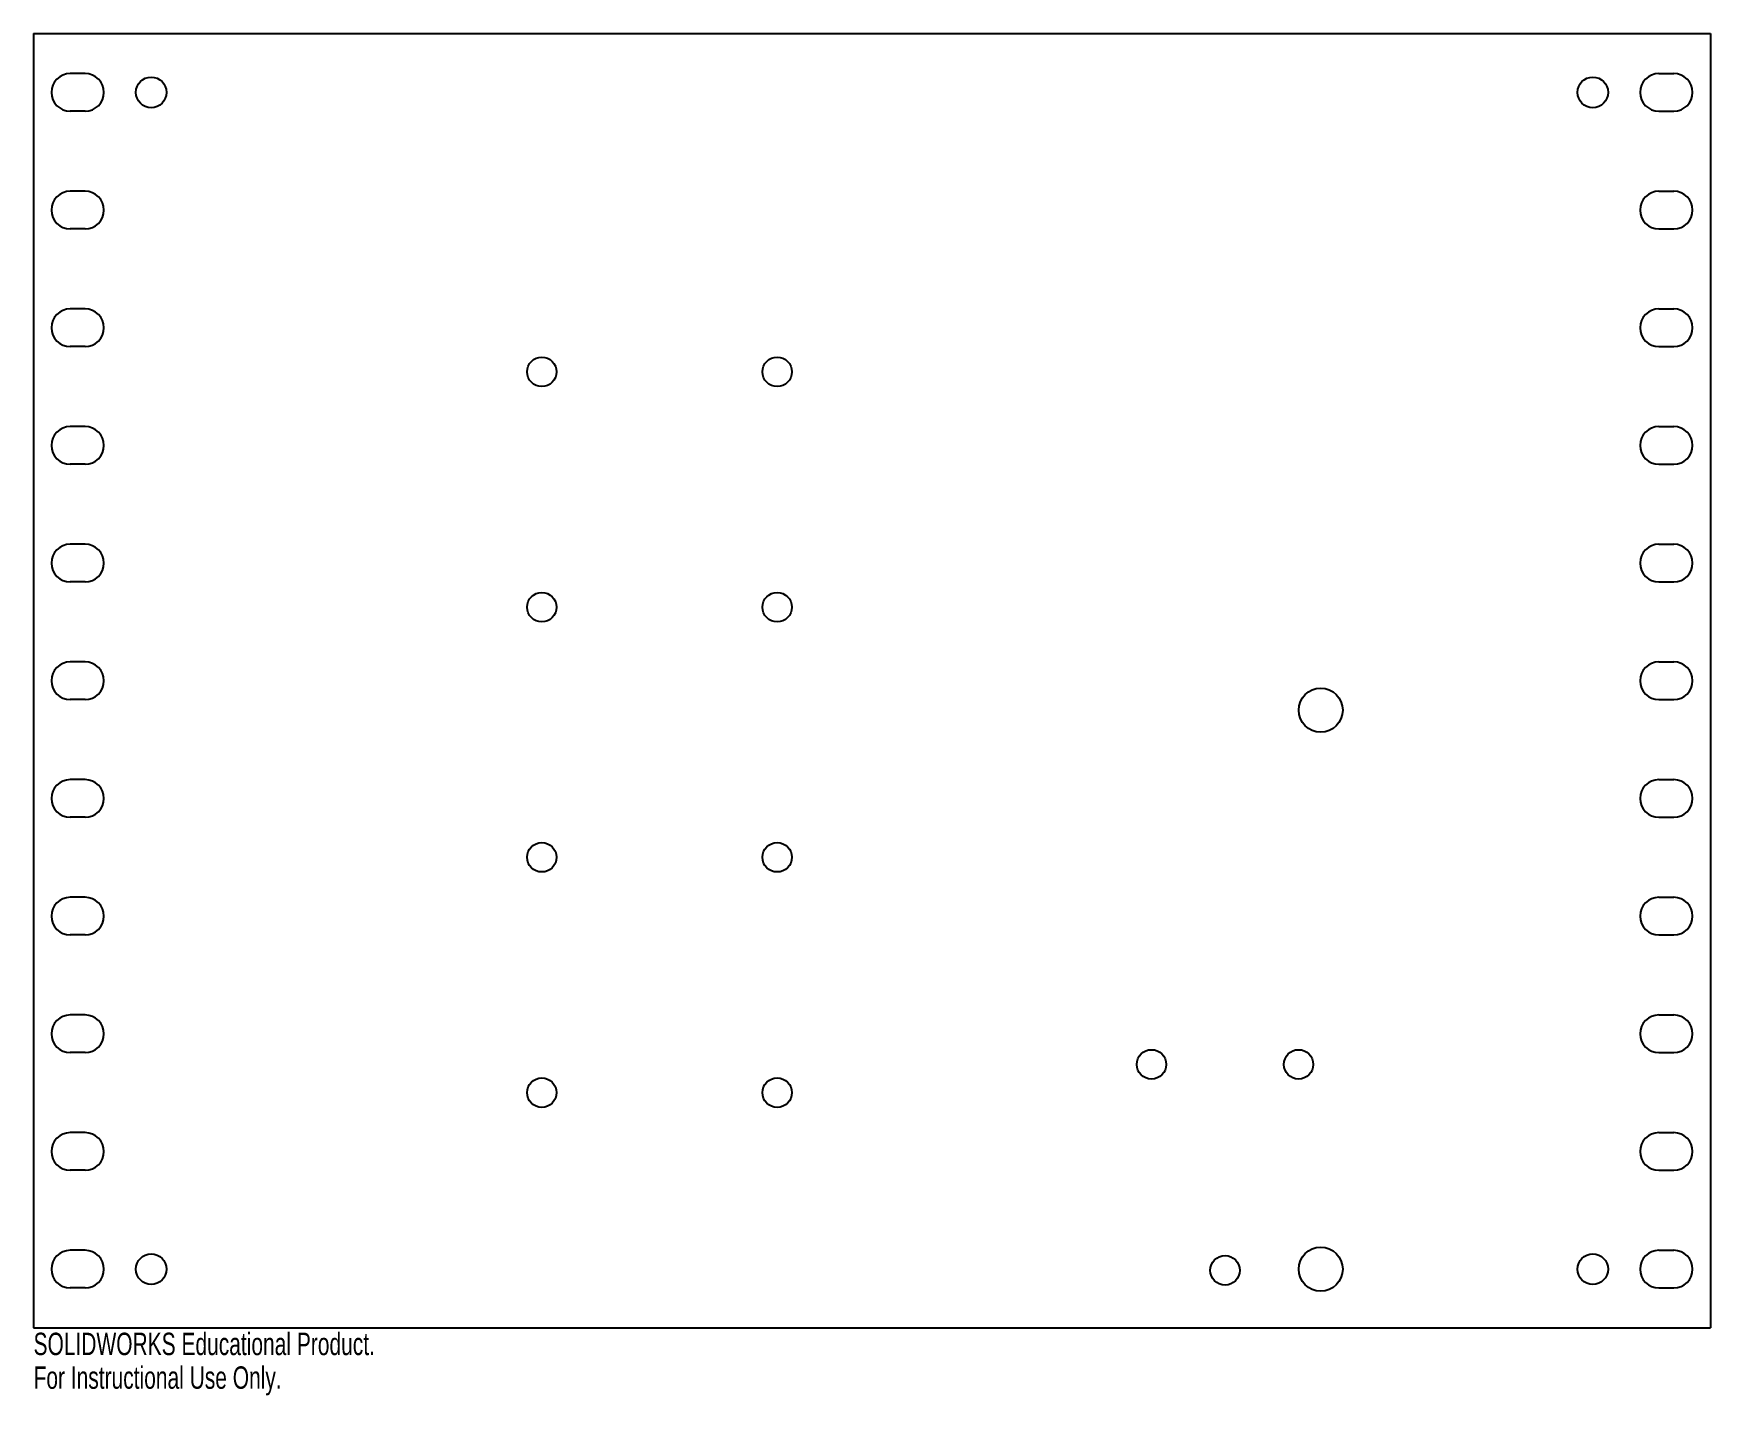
# Model space of a CAD drawing. Header units: inches. Extents: x 0 to 14.2, y -11.6 to 0.
import ezdxf

# ---------------------------------------------------------------- set-up
doc = ezdxf.new("R2010")
doc.units = ezdxf.units.IN
doc.header["$MEASUREMENT"] = 0
doc.styles.add('SLDTEXTSTYLE0', font='TXT', dxfattribs={"width": 0.7})

msp = doc.modelspace()

# ---------------------------------------------------------------- linework, layer by layer
at = {"color": 7, "linetype": 'Continuous', "lineweight": 25}
for p, q in [((0, 0), (14.25, 0)), ((0, 0), (0, -11)), ((14.25, 0), (14.25, -11)), ((0.438, -0.34), (0.312, -0.34)), ((13.812, -0.34), (13.938, -0.34)), ((0.438, -0.66), (0.312, -0.66)), ((13.812, -0.66), (13.938, -0.66)), ((0.438, -1.34), (0.312, -1.34)), ((13.812, -1.34), (13.938, -1.34)), ((0.438, -1.66), (0.312, -1.66)), ((13.812, -1.66), (13.938, -1.66)), ((0.438, -2.34), (0.312, -2.34)), ((13.812, -2.34), (13.938, -2.34)), ((0.438, -2.66), (0.312, -2.66)), ((13.812, -2.66), (13.938, -2.66)), ((0.438, -3.34), (0.312, -3.34)), ((13.812, -3.34), (13.938, -3.34)), ((0.438, -3.66), (0.312, -3.66)), ((13.812, -3.66), (13.938, -3.66)), ((0.438, -4.34), (0.312, -4.34)), ((13.812, -4.34), (13.938, -4.34)), ((0.438, -4.66), (0.312, -4.66)), ((13.812, -4.66), (13.938, -4.66)), ((0.438, -5.34), (0.312, -5.34)), ((13.812, -5.34), (13.938, -5.34)), ((0.438, -5.66), (0.312, -5.66)), ((13.812, -5.66), (13.938, -5.66)), ((0.438, -6.34), (0.312, -6.34)), ((13.812, -6.34), (13.938, -6.34)), ((0.438, -6.66), (0.312, -6.66)), ((13.812, -6.66), (13.938, -6.66)), ((0.438, -7.34), (0.312, -7.34)), ((13.812, -7.34), (13.938, -7.34)), ((0.438, -7.66), (0.312, -7.66)), ((13.812, -7.66), (13.938, -7.66)), ((0.438, -8.34), (0.312, -8.34)), ((13.812, -8.34), (13.938, -8.34)), ((0.438, -8.66), (0.312, -8.66)), ((13.812, -8.66), (13.938, -8.66)), ((0.438, -9.34), (0.312, -9.34)), ((13.812, -9.34), (13.938, -9.34)), ((0.438, -9.66), (0.312, -9.66)), ((13.812, -9.66), (13.938, -9.66)), ((0.438, -10.34), (0.312, -10.34)), ((13.812, -10.34), (13.938, -10.34)), ((0.438, -10.66), (0.312, -10.66)), ((13.812, -10.66), (13.938, -10.66)), ((0, -11), (14.25, -11))]:
    msp.add_line(p, q, dxfattribs=at)
for centre, radius in [((1, -0.5), 0.13), ((13.25, -0.5), 0.13), ((4.319, -2.875), 0.125), ((6.319, -2.875), 0.125), ((4.319, -4.875), 0.125), ((6.319, -4.875), 0.125), ((10.938, -5.75), 0.187), ((4.319, -7), 0.125), ((6.319, -7), 0.125), ((9.5, -8.76), 0.125), ((10.75, -8.76), 0.125), ((4.319, -9), 0.125), ((6.319, -9), 0.125), ((1, -10.5), 0.13), ((10.125, -10.51), 0.125), ((10.938, -10.5), 0.187), ((13.25, -10.5), 0.13)]:
    msp.add_circle(centre, radius, dxfattribs=at)
for centre, start, end in [((0.312, -0.5), 90, 270), ((0.438, -0.5), 270, 90), ((13.812, -0.5), 90, 270), ((13.938, -0.5), 270, 90), ((0.312, -1.5), 90, 270), ((0.438, -1.5), 270, 90), ((13.812, -1.5), 90, 270), ((13.938, -1.5), 270, 90), ((0.312, -2.5), 90, 270), ((0.438, -2.5), 270, 90), ((13.812, -2.5), 90, 270), ((13.938, -2.5), 270, 90), ((0.312, -3.5), 90, 270), ((0.438, -3.5), 270, 90), ((13.812, -3.5), 90, 270), ((13.938, -3.5), 270, 90), ((0.312, -4.5), 90, 270), ((0.438, -4.5), 270, 90), ((13.812, -4.5), 90, 270), ((13.938, -4.5), 270, 90), ((0.312, -5.5), 90, 270), ((0.438, -5.5), 270, 90), ((13.812, -5.5), 90, 270), ((13.938, -5.5), 270, 90), ((0.312, -6.5), 90, 270), ((0.438, -6.5), 270, 90), ((13.812, -6.5), 90, 270), ((13.938, -6.5), 270, 90), ((0.312, -7.5), 90, 270), ((0.438, -7.5), 270, 90), ((13.812, -7.5), 90, 270), ((13.938, -7.5), 270, 90), ((0.312, -8.5), 90, 270), ((0.438, -8.5), 270, 90), ((13.812, -8.5), 90, 270), ((13.938, -8.5), 270, 90), ((0.312, -9.5), 90, 270), ((0.438, -9.5), 270, 90), ((13.812, -9.5), 90, 270), ((13.938, -9.5), 270, 90), ((0.312, -10.5), 90, 270), ((0.438, -10.5), 270, 90), ((13.812, -10.5), 90, 270), ((13.938, -10.5), 270, 90)]:
    msp.add_arc(centre, 0.16, start, end, dxfattribs=at)

# ---------------------------------------------------------------- texts
at = {"color": 7, "linetype": 'Continuous', "char_height": 0.1903, "attachment_point": 1, "style": 'SLDTEXTSTYLE0'}
for s, insert in [('SOLIDWORKS Educational Product.', (0, -11.04)), ('For Instructional Use Only.', (0, -11.326))]:
    msp.add_mtext(s, dxfattribs=dict(at, insert=insert))

doc.saveas('drawing.dxf')
